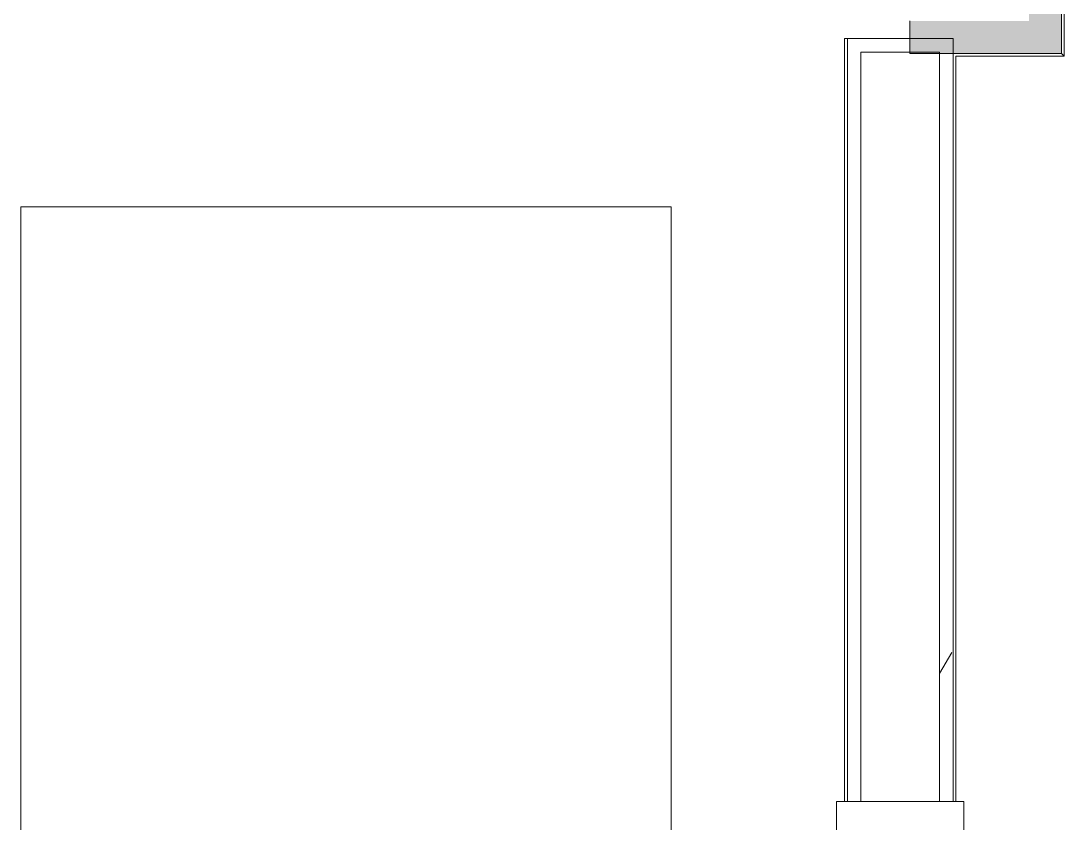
# Model space of a CAD drawing. Header units: inches. Extents: x -3640 to -1418, y -3630 to 137.
# Drawn here: x -3180.4 to -3132.27, y -2070.33 to -2033.33 of the extents above; entities that cross this region are included whole.
import ezdxf

# ---------------------------------------------------------------- set-up
doc = ezdxf.new("R2010")
doc.units = ezdxf.units.IN
doc.header["$MEASUREMENT"] = 0
doc.linetypes.add('Hidden Equipment- BSALS', pattern=[0.0625, 0.03125, -0.03125])
for name, color, linetype, lineweight in [('A-GLAZ-CWMG', 51, 'Continuous', 13), ('A-WALL', 113, 'Continuous', 13), ('A-WALL-PATT', 111, 'Continuous', 13), ('I-WALL', 2, 'Continuous', 13), ('Q-SPCQ', 91, 'Continuous', 13)]:
    doc.layers.add(name, color=color, linetype=linetype, lineweight=lineweight)

# ---------------------------------------------------------------- blocks, each defined once
blk = doc.blocks.new('Basic Wall _ B3-4 7_8_-BSALS - ___-3567929-DIMENSION PLAN - LEVEL 1 _567_ - 2__ - CAD')
at = {"layer": 'I-WALL', "lineweight": 20}
for p, q in [((-3142.395, -2034.141), (-3142.27, -2034.141)), ((-3142.395, -2069.33), (-3142.395, -2034.141))]:
    blk.add_line(p, q, dxfattribs=at)
blk = doc.blocks.new('Basic Wall _ B3-4 7_8_-BSALS - ___-3567928-DIMENSION PLAN - LEVEL 1 _567_ - 2__ - CAD')
at = {"layer": 'I-WALL', "lineweight": 20}
blk.add_line((-3137.27, -2069.33), (-3137.27, -2034.951), dxfattribs=at)
blk = doc.blocks.new('Basic Wall _ F1-1 1_2_-BSALS - ___-3571244-DIMENSION PLAN - LEVEL 1 _567_ - 2__ - CAD')
at = {"layer": 'I-WALL', "lineweight": 20}
for p, q in [((-3132.395, -2007.141), (-3132.27, -2007.016)), ((-3132.27, -2034.951), (-3132.27, -2007.016)), ((-3132.27, -2034.951), (-3132.395, -2034.826))]:
    blk.add_line(p, q, dxfattribs=at)
blk = doc.blocks.new('Basic Wall _ F1-1 1_2_-BSALS - ___-3571245-DIMENSION PLAN - LEVEL 1 _567_ - 2__ - CAD')
at = {"layer": 'I-WALL', "lineweight": 20}
for p in [(-3137.27, -2034.951), (-3132.395, -2034.826)]:
    blk.add_line(p, (-3132.27, -2034.951), dxfattribs=at)
blk = doc.blocks.new('Rectangular Mullion - 2 x 6 interior mullion-2995501-DIMENSION PLAN - LEVEL 1 _567_ - 2__ - CAD')
at = {"layer": 'A-GLAZ-CWMG', "lineweight": 20}
for p, q in [((0, 2.9375), (-2, 2.9375)), ((-2, 2.9375), (-2, -2.9375)), ((0, -2.9375), (0, 2.9375)), ((-2, -2.9375), (0, -2.9375))]:
    blk.add_line(p, q, dxfattribs=at)
blk = doc.blocks.new('Equip- Lab- Mobile Table - 48MT-1921261-DIMENSION PLAN - LEVEL 1 _567_ - 2__ - CAD')
at = {"layer": 'Q-SPCQ', "lineweight": 20}
for p, q in [((24, 30), (-24, 30)), ((-24, 30), (-24, 0)), ((24, 0), (24, 30)), ((-24, 0), (24, 0))]:
    blk.add_line(p, q, dxfattribs=at)

msp = doc.modelspace()

# ---------------------------------------------------------------- hatches: boundary and pattern name
at = {"layer": 'A-WALL-PATT', "lineweight": 5}
for points in [[(-3132.395, -2033.326), (-3132.395, -2008.641), (-3133.895, -2008.641), (-3133.895, -2033.326)], [(-3139.395, -2034.826), (-3132.395, -2034.826), (-3132.395, -2033.326), (-3139.395, -2033.326)]]:
    msp.add_hatch(color=50, dxfattribs=at).paths.add_polyline_path(points, flags=0)
at = {"layer": 'A-WALL-PATT', "lineweight": 9}
h = msp.add_hatch(dxfattribs=at)
h.set_pattern_fill('FP_1', color=256, style=0, pattern_type=2)
h.set_pattern_definition([(0, (0, 0), (30.72, 7.68), [1.267, -21.773, 1.267, -21.773, -122.88]), (0, (0, 0), (30.72, 7.68), [-46.08, 1.267, -44.813, 1.267, -21.773, -53.76]), (0, (0, 0), (30.72, 7.68), [-115.2, 1.267, -14.093, 1.267, -37.133]), (120, (11.52, 3.84), (-22.011075, 22.7643), [1.267, -21.773, 1.267, -21.773, -122.88]), (120, (11.52, 3.84), (-22.011075, 22.7643), [-46.08, 1.267, -44.813, 1.267, -21.773, -53.76]), (120, (11.52, 3.84), (-22.011075, 22.7643), [-115.2, 1.267, -14.093, 1.267, -37.133]), (240, (15.36, 19.2), (-8.708925, -30.4443), [1.267, -21.773, 1.267, -21.773, -122.88]), (240, (15.36, 19.2), (-8.708925, -30.4443), [-46.08, 1.267, -44.813, 1.267, -21.773, -53.76]), (240, (15.36, 19.2), (-8.708925, -30.4443), [-115.2, 1.267, -14.093, 1.267, -37.133])])
h.paths.add_polyline_path([(-3137.395, -2358.641), (-3137.395, -2312.141), (-3138.02, -2312.141), (-3138.02, -2358.016), (-3141.645, -2358.016), (-3141.645, -2358.641), (-3138.02, -2358.641)], flags=0)
h.paths.add_polyline_path([(-3137.395, -2206.141), (-3137.395, -2169.33), (-3138.02, -2169.33), (-3138.02, -2206.141)], flags=0)
h.paths.add_polyline_path([(-3137.395, -2069.33), (-3137.395, -2034.141), (-3141.645, -2034.141), (-3141.645, -2034.766), (-3138.02, -2034.766), (-3138.02, -2069.33)], flags=0)

# ---------------------------------------------------------------- linework, layer by layer
at = {"layer": 'A-WALL'}
for p, q in [((-3141.645, -2069.33), (-3141.645, -2034.766)), ((-3138.02, -2034.766), (-3141.645, -2034.766)), ((-3138.02, -2069.33), (-3138.02, -2034.766))]:
    msp.add_line(p, q, dxfattribs=at)
at = {"layer": 'I-WALL', "lineweight": 20}
for p, q in [((-3132.395, -2034.826), (-3132.395, -2007.141)), ((-3139.395, -2033.326), (-3139.395, -2034.826)), ((-3142.27, -2034.141), (-3142.27, -2069.33)), ((-3137.395, -2034.141), (-3142.27, -2034.141)), ((-3137.395, -2069.33), (-3137.395, -2034.141)), ((-3139.395, -2034.826), (-3132.395, -2034.826)), ((-3142.27, -2069.33), (-3137.395, -2069.33))]:
    msp.add_line(p, q, dxfattribs=at)

# ---------------------------------------------------------------- block references
at = {"layer": 'A-GLAZ-CWMG', "lineweight": 9, "rotation": 90}
msp.add_blockref('Rectangular Mullion - 2 x 6 interior mullion-2995501-DIMENSION PLAN - LEVEL 1 _567_ - 2__ - CAD', (-3139.833, -2069.33), dxfattribs=at)
at = {"layer": 'I-WALL', "lineweight": 20}
for name in ['Basic Wall _ F1-1 1_2_-BSALS - ___-3571244-DIMENSION PLAN - LEVEL 1 _567_ - 2__ - CAD', 'Basic Wall _ B3-4 7_8_-BSALS - ___-3567929-DIMENSION PLAN - LEVEL 1 _567_ - 2__ - CAD', 'Basic Wall _ F1-1 1_2_-BSALS - ___-3571245-DIMENSION PLAN - LEVEL 1 _567_ - 2__ - CAD', 'Basic Wall _ B3-4 7_8_-BSALS - ___-3567928-DIMENSION PLAN - LEVEL 1 _567_ - 2__ - CAD']:
    msp.add_blockref(name, (0, 0), dxfattribs=at)
at = {"layer": 'Q-SPCQ', "linetype": 'Hidden Equipment- BSALS', "lineweight": 20, "rotation": 269.9999999999984}
msp.add_blockref('Equip- Lab- Mobile Table - 48MT-1921261-DIMENSION PLAN - LEVEL 1 _567_ - 2__ - CAD', (-3180.395, -2065.907), dxfattribs=at)

doc.saveas('drawing.dxf')
